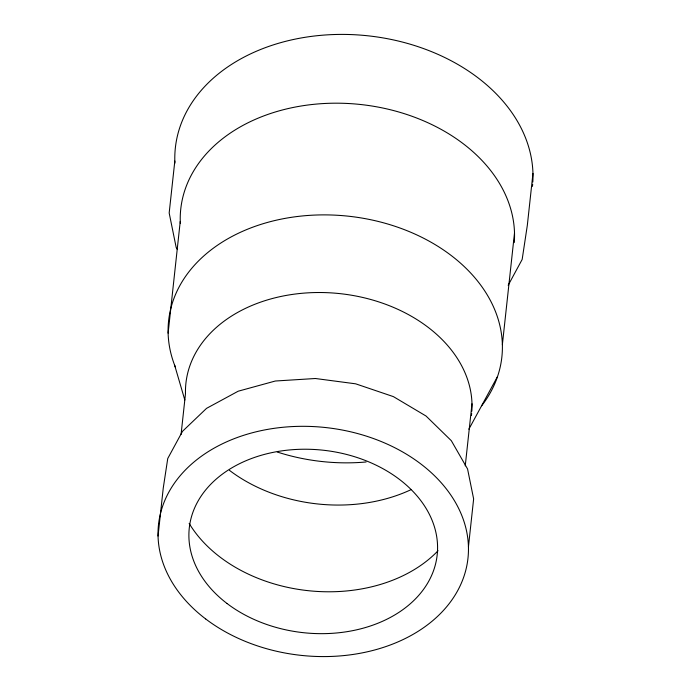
<?xml version="1.0" encoding="UTF-8"?>
<svg xmlns="http://www.w3.org/2000/svg" width="691" height="691" viewBox="0 0 691 691"><rect width="100%" height="100%" fill="white"/><g stroke="black" fill="none" stroke-linecap="round" stroke-linejoin="round"><path stroke-width="1.04" d="M174.823 161.063L169.174 212.992L176.188 247.49L177.259 249.347M168.12 333.097L180.247 221.396M158.04 536.035L163.249 488.096L167.749 458.513L182.51 431.314L206.549 408.355L238.205 391.201L275.329 381.017L315.39 378.504L355.658 383.825L393.395 396.617L426.027 416.017L451.318 440.694L467.565 468.973L473.637 498.919L468.438 546.857M181.059 434.475L185.482 393.792A143.668 105.749 6.2 0 1 330.946 292.872A143.668 105.749 6.2 0 1 471.832 411.223M465.242 465.889L471.988 403.786M502.374 344.636L514.51 232.936M532.96 173.432L527.319 225.361L522.163 259.453L508.17 285.297M468.861 429.206L497.563 376.457M174.659 365.289L184.817 399.994M410.886 489.729A143.668 105.749 6.2 0 1 229.429 470.321M471.659 413.348A143.668 105.749 6.2 0 1 471.426 415.472M175.41 367.189A167.611 123.378 6.2 0 1 352.419 216.663A167.611 123.378 6.2 0 1 481.705 405.738M366.109 461.977A167.611 123.378 6.2 0 1 277.272 452.026M180.334 223.461A167.611 123.378 6.2 0 1 349.145 103.555A167.611 123.378 6.2 0 1 514.259 242.593M438.051 550.736A143.668 105.749 6.2 0 1 307.668 590.624A143.668 105.749 6.2 0 1 189.144 523.398M174.901 163.145A179.591 132.197 6.2 0 1 354.699 34.74A179.591 132.197 6.2 0 1 532.813 182.044M532.657 184.203A179.591 132.197 6.2 0 1 532.459 186.363M227.063 603.519A124.674 91.765 6.2 0 0 433.948 569.479A124.674 91.765 6.2 0 0 278.698 451.344A124.674 91.765 6.2 0 0 227.063 603.519M205.659 618.937A155.639 114.568 6.2 0 0 463.937 576.441A155.639 114.568 6.2 0 0 270.121 428.956A155.639 114.568 6.2 0 0 205.659 618.937"/></g></svg>
